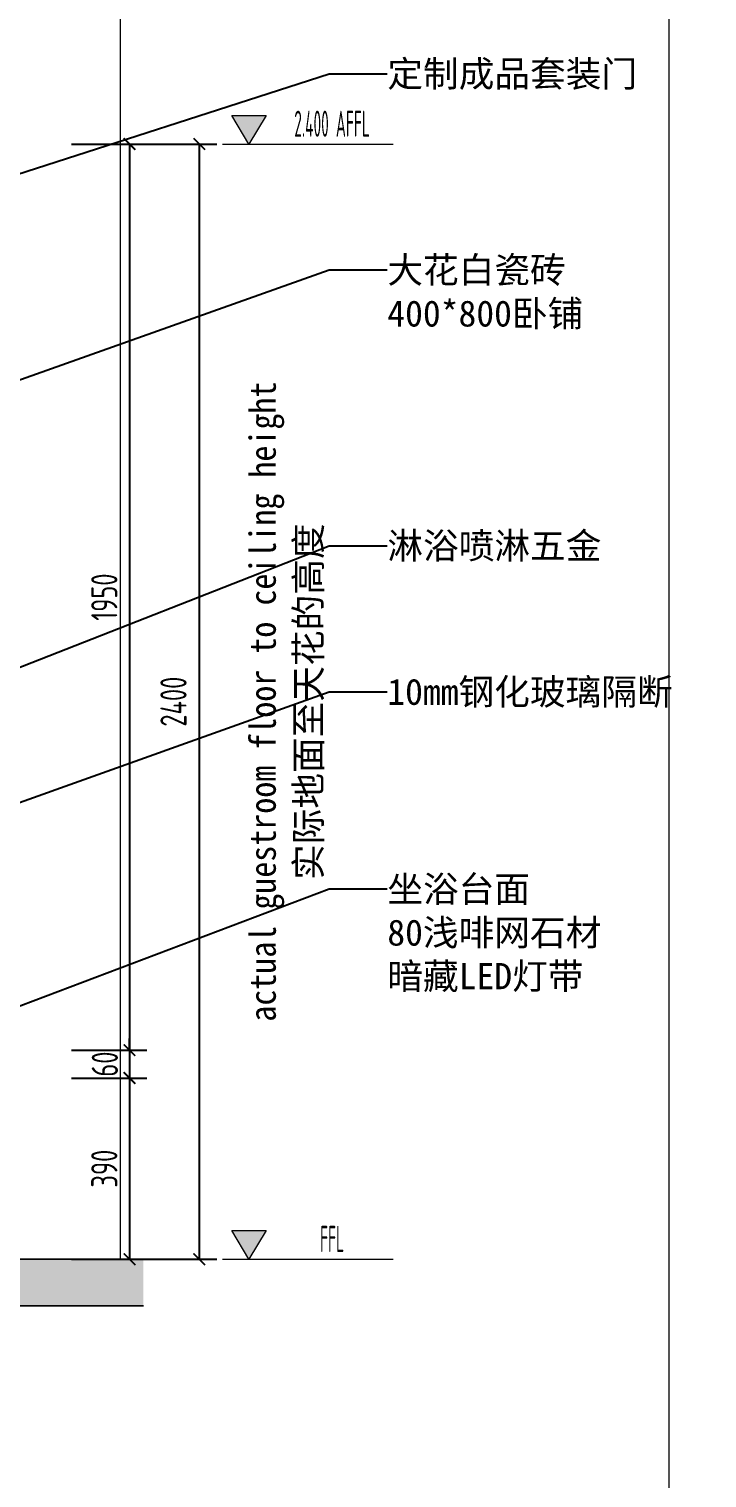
# Model space of a CAD drawing. Header units: millimetres. Extents: x 3162 to 221128, y -144913 to 11496.
# Drawn here: x 189412 to 190870, y -36601 to -33483 of the extents above; entities that cross this region are included whole.
import ezdxf
from ezdxf.enums import TextEntityAlignment as Align
from ezdxf.xclip import XClip

# ---------------------------------------------------------------- set-up
doc = ezdxf.new("R2010")
doc.units = ezdxf.units.MM
doc.header["$LTSCALE"] = 10
doc.header["$XCLIPFRAME"] = 2
doc.layers.get('Defpoints').update_dxf_attribs({"color": 250})
for name, color, linetype, lineweight in [('Drawing【图框、表格】', 150, 'Continuous', 0), ('Elevation【立面图库】', 150, 'Continuous', 0), ('FC-Hatch【平面填充】', 250, 'Continuous', 0), ('FC-Refe【标注引线】', 2, 'Continuous', 0), ('FF-Text【平面文字】', 2, 'Continuous', 0), ('RC-dimensions', 44, 'Continuous', 0), ('Wall【立面墙】', 252, 'Continuous', 0)]:
    doc.layers.add(name, color=color, linetype=linetype, lineweight=lineweight)
doc.layers.add('WALL_NEW【新建墙体】', color=4, linetype='Continuous')
doc.layers.add('WALL【墙体】', color=7, linetype='Continuous')
doc.styles.add('宋体', font='', dxfattribs={"width": 0.8})
doc.styles.add('尺寸标注', font='ARCHS.SHX', dxfattribs={"width": 0.8})
doc.styles.add('文字', font='')
doc.styles.add('标高', font='ARCHS.SHX', dxfattribs={"width": 0.5})
doc.styles.get('宋体').set_extended_font_data('SimSun')
doc.styles.get('文字').set_extended_font_data('SimSun')
doc.dimstyles.new('海龙1：25', dxfattribs={"dimscale": 25, "dimtxt": 2.25, "dimasz": 1, "dimexe": 1.5, "dimexo": 1, "dimgap": 1, "dimtad": 1, "dimdec": 0, "dimrnd": 5, "dimdsep": 46, "dimtxsty": '尺寸标注', "dimblk": 'ARCHTICK', "dimblk1": 'ARCHTICK', "dimblk2": 'ARCHTICK', "dimcen": 1, "dimclrd": 44, "dimclre": 44, "dimclrt": 2, "dimadec": 0, "dimazin": 0, "dimtfac": 1, "dimtdec": 0, "dimtix": 1, "dimtmove": 2, "dimatfit": 3, "dimldrblk": 'hl_arrow2', "dimfxl": 5, "dimfxlon": 1, "dimarcsym": 0})

# ---------------------------------------------------------------- blocks, each defined once
blk = doc.blocks.new('_ArchTick')
at = {"color": 2, "linetype": 'ByBlock', "const_width": 0.15}
blk.add_lwpolyline([(-0.5, -0.5), (0.5, 0.5)], dxfattribs=at)
blk = doc.blocks.new('*D526')
at = {"layer": 'Defpoints', "color": 0, "transparency": 16777216}
for p in [(189478.1, -33730.5), (189478.1, -35680.5), (189628.1, -35680.5)]:
    blk.add_point(p, dxfattribs=at)
at = {"layer": 'RC-dimensions', "color": 44, "lineweight": -2, "transparency": 16777216}
for p, q in [((189503.1, -33730.5), (189665.6, -33730.5)), ((189628.1, -33730.5), (189628.1, -35680.5)), ((189503.1, -35680.5), (189665.6, -35680.5))]:
    blk.add_line(p, q, dxfattribs=at)
at = {"layer": 'RC-dimensions', "color": 44, "lineweight": -2, "transparency": 16777216, "xscale": 25, "yscale": 25, "zscale": 25}
for p, rotation in [((189628.1, -33730.5), 90), ((189628.1, -35680.5), 270)]:
    blk.add_blockref('_ArchTick', p, dxfattribs=dict(at, rotation=rotation))
at = {"layer": 'RC-dimensions', "color": 2, "transparency": 16777216, "insert": (189573.8, -34705.5), "char_height": 56.25, "attachment_point": 5, "rotation": 90, "style": '尺寸标注'}
blk.add_mtext('1950', dxfattribs=at)
blk = doc.blocks.new('hl_arrow2')
at = {"color": 2}
blk.add_line((-0.22, 0), (-1, 0), dxfattribs=at)
blk.add_lwpolyline([(-0.22, 0), (-0.86, -0.69), (-0.65, -0.86), (0, 0), (-0.65, 0.86), (-0.86, 0.69)], close=True, dxfattribs=at)
for points in [[(-0.86, 0.69), (-0.65, 0.86), (-0.22, 0), (0, 0)], [(-0.86, -0.69), (-0.65, -0.86), (-0.22, 0), (0, 0)]]:
    blk.add_solid(points, dxfattribs=at)
blk = doc.blocks.new('*D527')
at = {"layer": 'Defpoints', "color": 0, "transparency": 16777216}
for p in [(189478.1, -33730.5), (189478.1, -36130.5), (189778.1, -36130.5)]:
    blk.add_point(p, dxfattribs=at)
at = {"layer": 'RC-dimensions', "color": 44, "lineweight": -2, "transparency": 16777216}
for p, q in [((189653.1, -33730.5), (189815.6, -33730.5)), ((189778.1, -33730.5), (189778.1, -36130.5)), ((189653.1, -36130.5), (189815.6, -36130.5))]:
    blk.add_line(p, q, dxfattribs=at)
at = {"layer": 'RC-dimensions', "color": 44, "lineweight": -2, "transparency": 16777216, "xscale": 25, "yscale": 25, "zscale": 25}
for p, rotation in [((189778.1, -33730.5), 90), ((189778.1, -36130.5), 270)]:
    blk.add_blockref('_ArchTick', p, dxfattribs=dict(at, rotation=rotation))
at = {"layer": 'RC-dimensions', "color": 2, "transparency": 16777216, "insert": (189722.6, -34930.5), "char_height": 56.25, "attachment_point": 5, "rotation": 90, "style": '尺寸标注'}
blk.add_mtext('2400', dxfattribs=at)
blk = doc.blocks.new('海龍_立面标识')
at = {"style": '宋体', "width": 0.9, "flags": 8}
blk.add_attdef('FLOOR_HEIGHT', text='', height=2.25, rotation=90, dxfattribs=at).set_placement((0, 0), align=Align.CENTER)
at = {"style": '宋体', "flags": 8}
blk.add_attdef('HEIGHT', text='', height=2.25, rotation=90, dxfattribs=at).set_placement((-3.5, 0), align=Align.CENTER)
blk = doc.blocks.new('hl_Elevation-A2')
blk.add_hatch(color=150).paths.add_polyline_path([(3.74, 2.47), (2.27, 0), (0.8, 2.47)])
at = {"color": 150}
blk.add_line((0, 0), (14.67, 0), dxfattribs=at)
blk.add_lwpolyline([(3.74, 2.47), (2.27, 0), (0.8, 2.47)], close=True, dxfattribs=at)
at = {"color": 2, "style": '标高', "width": 0.8, "flags": 8}
blk.add_attdef('HEIGHT', text='', height=2.25, dxfattribs=at).set_placement((9.42, 1.75), align=Align.MIDDLE_CENTER)
blk = doc.blocks.new('海龙_05140578')
at = {"layer": 'WALL_NEW【新建墙体】'}
h = blk.add_hatch(dxfattribs=at)
h.set_pattern_fill('ANSI31', color=8, scale=20, style=0)
h.set_pattern_definition([(45, (-3175, 1275), (-44.9013, 44.9013), [])])
h.paths.add_polyline_path([(-3095, 1875), (-3175, 1875), (-3175, 1275), (-3095, 1275)])
h.paths.add_polyline_path([(-3095, -1275), (-3175, -1275), (-3175, -1875), (-3095, -1875)])
h.paths.add_polyline_path([(1355, 125), (1175, 125), (1175, -335), (1295, -335), (1295, 5), (1355, 5)])
h.paths.add_polyline_path([(1295, 1875), (1175, 1875), (1175, 1275), (1295, 1275)])
h.paths.add_polyline_path([(1295, -1575), (1175, -1575), (1175, -1875), (1295, -1875)])
h.paths.add_polyline_path([(3375, 325), (3135, 325), (3135, 125), (2157.1, 125), (2157.1, 5), (3375, 5)])
h.paths.add_polyline_path([(2320, 1875), (2200, 1875), (2200, 1275), (2320, 1275)])
at = {"layer": 'WALL【墙体】'}
blk.add_line((3625, -2125), (3625, 275), dxfattribs=at)
blk = doc.blocks.new('*D638')
at = {"layer": 'Defpoints', "color": 0, "transparency": 16777216}
for p in [(189478.1, -35680.5), (189478.1, -35740.5), (189628.1, -35740.5)]:
    blk.add_point(p, dxfattribs=at)
at = {"layer": 'RC-dimensions', "color": 44, "lineweight": -2, "transparency": 16777216}
for p, q in [((189628.1, -35680.5), (189628.1, -35655.5)), ((189503.1, -35680.5), (189665.6, -35680.5)), ((189628.1, -35680.5), (189628.1, -35740.5)), ((189503.1, -35740.5), (189665.6, -35740.5)), ((189628.1, -35740.5), (189628.1, -35765.5))]:
    blk.add_line(p, q, dxfattribs=at)
at = {"layer": 'RC-dimensions', "color": 44, "lineweight": -2, "transparency": 16777216, "xscale": 25, "yscale": 25, "zscale": 25}
for p, rotation in [((189628.1, -35680.5), 270), ((189628.1, -35740.5), 90)]:
    blk.add_blockref('_ArchTick', p, dxfattribs=dict(at, rotation=rotation))
at = {"layer": 'RC-dimensions', "color": 2, "transparency": 16777216, "insert": (189575, -35710.5), "char_height": 56.25, "attachment_point": 5, "rotation": 90, "style": '尺寸标注'}
blk.add_mtext('60', dxfattribs=at)
blk = doc.blocks.new('*D639')
at = {"layer": 'Defpoints', "color": 0, "transparency": 16777216}
for p in [(189478.1, -35740.5), (189478.1, -36130.5), (189628.1, -36130.5)]:
    blk.add_point(p, dxfattribs=at)
at = {"layer": 'RC-dimensions', "color": 44, "lineweight": -2, "transparency": 16777216}
for p, q in [((189503.1, -35740.5), (189665.6, -35740.5)), ((189628.1, -35740.5), (189628.1, -36130.5)), ((189503.1, -36130.5), (189665.6, -36130.5))]:
    blk.add_line(p, q, dxfattribs=at)
at = {"layer": 'RC-dimensions', "color": 44, "lineweight": -2, "transparency": 16777216, "xscale": 25, "yscale": 25, "zscale": 25}
for p, rotation in [((189628.1, -35740.5), 90), ((189628.1, -36130.5), 270)]:
    blk.add_blockref('_ArchTick', p, dxfattribs=dict(at, rotation=rotation))
at = {"layer": 'RC-dimensions', "color": 2, "transparency": 16777216, "insert": (189573.8, -35935.5), "char_height": 56.25, "attachment_point": 5, "rotation": 90, "style": '尺寸标注'}
blk.add_mtext('390', dxfattribs=at)

msp = doc.modelspace()

# ---------------------------------------------------------------- hatches: boundary and pattern name
at = {"layer": 'FC-Hatch【平面填充】'}
h = msp.add_hatch(dxfattribs=at)
h.set_pattern_fill('钢筋混凝土', color=256, scale=50, angle=180, style=0, pattern_type=2)
h.set_pattern_definition([(225, (110819.52, 1139.135), (35.35534, -35.35534), []), (230, (110819.52, 1139.135), (-71.72602, 6.275218), [7.5, -82.5]), (175, (110819.52, 1139.135), (13.87511, -75.21923), [6, -66]), (280.4514, (110813.54, 1139.66), (-57.85092, -68.94393), [6.374, -70.1142]), (226.1842, (110819.52, 1119.135), (-106.72409, 16.55189), [11.25, -123.75]), (276.6356, (110810.63, 1120.51), (-93.46626, -97.41178), [9.56105, -105.1713]), (171.1842, (110819.52, 1119.13), (-93.46618, -97.41189), [9, -99]), (201, (110809.52, 1124.135), (-59.690703, 40.261893), [7.5, -82.5]), (146, (110809.52, 1124.135), (-24.33156, -72.515006), [6, -66]), (251.4514, (110804.546, 1127.49), (-84.022234, -32.253037), [6.374, -70.1142]), (217.5, (110819.52, 1139.135), (-1.2159855, -33.2893854), [0.5, -65.2, 0.5, -67, 0.5, -66.25]), (187.5, (110819.52, 1139.135), (-26.306954, -39.441171), [0.5, -38.2, 0.5, -63.7, 0.5, -25.25]), (147.5, (110841.82, 1139.135), (-53.382244, 2.255487), [0.5, -25, 0.5, -78, 0.5, -103.5]), (137.5, (110851.82, 1139.135), (-58.318617, -10.010498), [0.5, -32.5, 0.5, -51.8, 0.5, -73.5])])
h.paths.add_polyline_path([(187108.1, -36230.5), (187108.1, -36130.5), (189658.1, -36130.5), (189658.1, -36230.5)])

# ---------------------------------------------------------------- linework, layer by layer
at = {"layer": 'Drawing【图框、表格】'}
msp.add_line((190788.6, -48887.5), (190788.6, -28115.3), dxfattribs=at)
at = {"layer": 'Wall【立面墙】'}
for points in [[(189358.1, -36130.5), (189358.1, -33180.5), (189608.1, -33180.5), (189608.1, -36130.5)], [(187108.1, -36130.5), (187108.1, -36130.5), (189658.1, -36130.5), (189658.1, -36130.5)], [(187108.1, -36230.5), (187108.1, -36230.5), (189658.1, -36230.5), (189658.1, -36230.5)]]:
    msp.add_lwpolyline(points, close=True, dxfattribs=at)

# ---------------------------------------------------------------- block references
at = {"layer": 'Elevation【立面图库】'}
ref = msp.add_blockref('hl_Elevation-A2', (189828.1, -33730.5), dxfattribs=dict(at, xscale=25, yscale=25, zscale=25))
ref.add_attrib('HEIGHT', '2.400 AFFL', dxfattribs={"layer": '0', "color": 2, "height": 56.25, "style": '标高', "width": 0.5}).set_placement((190063.6, -33686.8), align=Align.MIDDLE_CENTER)
ref = msp.add_blockref('hl_Elevation-A2', (189828.1, -36130.5), dxfattribs=dict(at, xscale=25, yscale=25, zscale=25))
ref.add_attrib('HEIGHT', 'FFL', dxfattribs={"layer": '0', "color": 2, "height": 56.25, "style": '标高', "width": 0.5}).set_placement((190063.6, -36086.8), align=Align.MIDDLE_CENTER)
at = {"layer": 'FF-Text【平面文字】'}
ref = msp.add_blockref('海龍_立面标识', (189896.8, -34930.5), dxfattribs=dict(at, xscale=-25, yscale=25, zscale=25))
ref.add_attrib('FLOOR_HEIGHT', 'actual guestroom floor to ceiling height', dxfattribs={"layer": '0', "height": 56.25, "rotation": 90, "style": '宋体', "width": 0.9}).set_placement((189942.5, -34930.5), align=Align.CENTER)
ref.add_attrib('HEIGHT', '实际地面至天花的高度', dxfattribs={"layer": '0', "height": 56.25, "rotation": 90, "style": '宋体'}).set_placement((190040.6, -34930.5), align=Align.CENTER)
at = {"layer": 'WALL_NEW【新建墙体】'}
ref = msp.add_blockref('海龙_05140578', (185983.1, -31580.1), dxfattribs=at)
XClip(ref).set_block_clipping_path([(545.0000058371, -744.9550844621), (4125.0000058371, 755.0449155379)])
ref = msp.add_blockref('海龙_05140578', (191788.6, -34950.1), dxfattribs=dict(at, rotation=89.99999999999999))
XClip(ref).set_block_clipping_path([(2625.0000058371, -2624.9999844621), (4125.0000058371, 755.0449155379)])

# ---------------------------------------------------------------- texts
at = {"layer": 'FF-Text【平面文字】', "char_height": 56.25, "attachment_point": 1, "style": '文字'}
for s, insert in [('定制成品套装门', (190182.4, -33551.1)), ('大花白瓷砖\\P400*800卧铺', (190182.4, -33973.2)), ('淋浴喷淋五金', (190182.4, -34566.8)), ('10mm钢化玻璃隔断', (190182.4, -34881.1)), ('坐浴台面\\P80浅啡网石材\\P暗藏LED灯带', (190182.4, -35305.5))]:
    msp.add_mtext(s, dxfattribs=dict(at, insert=insert))

# ---------------------------------------------------------------- dimensions: what is measured, and where the dimension line sits
at = {"layer": 'RC-dimensions'}
for base, p1, p2, picture, middle in [((189628.1, -35680.5), (189478.1, -33730.5), (189478.1, -35680.5), '*D526', (189573.8, -34705.5)), ((189778.1, -36130.5), (189478.1, -33730.5), (189478.1, -36130.5), '*D527', (189722.6, -34930.5)), ((189628.1, -35740.5), (189478.1, -35680.5), (189478.1, -35740.5), '*D638', (189575, -35710.5)), ((189628.1, -36130.5), (189478.1, -35740.5), (189478.1, -36130.5), '*D639', (189573.8, -35935.5))]:
    dim = msp.add_linear_dim(base=base, p1=p1, p2=p2, angle=270, dimstyle='海龙1：25', override={"dimscale": 25, "dimtxsty": '尺寸标注', "dimblk1": 'ArchTick', "dimblk2": 'ArchTick', "dimsah": 1, "dimclrt": 2}, dxfattribs=at)
    dim.commit()
    dim.dimension.update_dxf_attribs({"geometry": picture, "text_midpoint": middle})

# ---------------------------------------------------------------- leaders
at = {"layer": 'FC-Refe【标注引线】'}
for points in [[(188318.1, -33730.5), (190057.4, -33113.2), (190182.4, -33113.2)], [(187786.7, -34311.1), (190057.4, -33579.2), (190182.4, -33579.2)], [(188318.1, -34618.7), (190057.4, -34001.4), (190182.4, -34001.4)], [(189239.3, -34916), (190057.4, -34595), (190182.4, -34595)], [(188253.1, -35554.8), (190057.4, -34909.2), (190182.4, -34909.2)], [(189082.2, -35702.5), (190057.4, -35333.6), (190182.4, -35333.6)]]:
    msp.add_leader(points, dimstyle='海龙1：25', override={"dimscale": 25, "dimldrblk": 'hl_arrow2'}, dxfattribs=at)

doc.saveas('drawing.dxf')
